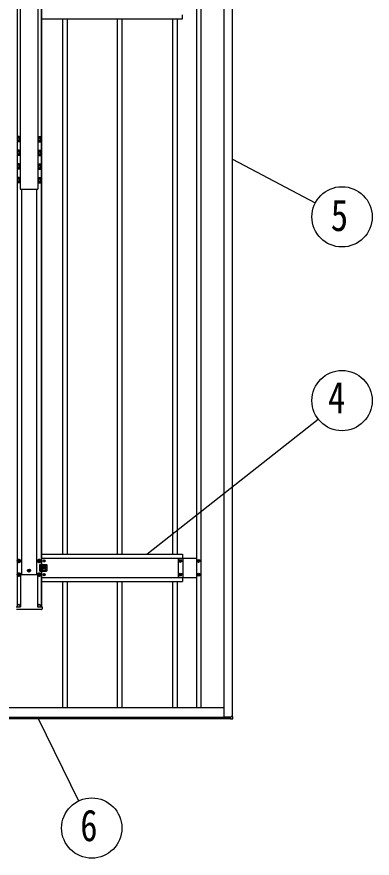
# Model space of a CAD drawing. Units: millimetres, scale not verified. Extents: x -14718 to 14718, y -10395 to 10395.
# Drawn here: x -8605 to -7309, y -3483 to -412 of the extents above; entities that cross this region are included whole.
import ezdxf
from ezdxf.enums import TextEntityAlignment as Align

# ---------------------------------------------------------------- set-up
doc = ezdxf.new("R2010")
doc.units = ezdxf.units.MM
doc.header["$LTSCALE"] = 40
for name, color, linetype in [('0-4_YKK_13', 4, 'Continuous'), ('0-5_YKK_A1', 4, 'Continuous'), ('0-6_YKK_D', 6, 'Continuous')]:
    doc.layers.add(name, color=color, linetype=linetype)
doc.styles.add('ＭＳ ゴシック', font='')
doc.styles.get('ＭＳ ゴシック').set_extended_font_data('MS Gothic')

msp = doc.modelspace()

# ---------------------------------------------------------------- linework, layer by layer
at = {"layer": '0-4_YKK_13'}
for p, q in [((-8603.43, -849.75), (-8602.67, -848.43)), ((-8603.43, -849.75), (-8603.43, -866.75)), ((-8596.43, -848.43), (-8602.67, -848.43)), ((-8596.43, -853.34), (-8602.67, -853.34)), ((-8596.43, -848.43), (-8596.43, -868.06)), ((-8594.63, -849.65), (-8596.43, -849.65)), ((-8525.63, -849.65), (-8527.43, -849.65)), ((-8525.63, -848.43), (-8519.39, -848.43)), ((-8525.63, -868.06), (-8525.63, -848.43)), ((-8525.63, -853.34), (-8519.39, -853.34)), ((-8518.63, -849.75), (-8519.39, -848.43)), ((-8518.63, -866.75), (-8518.63, -849.75)), ((-8603.43, -866.75), (-8602.67, -868.06)), ((-8596.43, -863.15), (-8602.67, -863.15)), ((-8596.43, -868.06), (-8602.67, -868.06)), ((-8596.43, -866.85), (-8594.63, -866.85)), ((-8527.43, -866.85), (-8525.63, -866.85)), ((-8525.63, -863.15), (-8519.39, -863.15)), ((-8525.63, -868.06), (-8519.39, -868.06)), ((-8518.63, -866.75), (-8519.39, -868.06)), ((-8603.43, -899.63), (-8602.67, -898.31)), ((-8603.43, -899.63), (-8603.43, -916.63)), ((-8603.43, -916.63), (-8602.67, -917.94)), ((-8596.43, -898.31), (-8602.67, -898.31)), ((-8596.43, -903.22), (-8602.67, -903.22)), ((-8596.43, -913.03), (-8602.67, -913.03)), ((-8596.43, -917.94), (-8602.67, -917.94)), ((-8596.43, -898.31), (-8596.43, -917.94)), ((-8594.63, -899.53), (-8596.43, -899.53)), ((-8596.43, -916.73), (-8594.63, -916.73)), ((-8525.63, -899.53), (-8527.43, -899.53)), ((-8527.43, -916.73), (-8525.63, -916.73)), ((-8525.63, -898.31), (-8519.39, -898.31)), ((-8525.63, -917.94), (-8525.63, -898.31)), ((-8525.63, -903.22), (-8519.39, -903.22)), ((-8525.63, -913.03), (-8519.39, -913.03)), ((-8525.63, -917.94), (-8519.39, -917.94)), ((-8518.63, -899.63), (-8519.39, -898.31)), ((-8518.63, -916.63), (-8519.39, -917.94)), ((-8518.63, -916.63), (-8518.63, -899.63)), ((-8603.43, -949.5), (-8602.67, -948.19)), ((-8603.43, -949.5), (-8603.43, -966.5)), ((-8596.43, -948.19), (-8602.67, -948.19)), ((-8596.43, -948.19), (-8596.43, -967.82)), ((-8594.63, -949.4), (-8596.43, -949.4)), ((-8525.63, -949.4), (-8527.43, -949.4)), ((-8525.63, -948.19), (-8519.39, -948.19)), ((-8525.63, -967.82), (-8525.63, -948.19)), ((-8518.63, -949.5), (-8519.39, -948.19)), ((-8518.63, -966.5), (-8518.63, -949.5)), ((-8603.43, -966.5), (-8602.67, -967.82)), ((-8596.43, -953.1), (-8602.67, -953.1)), ((-8596.43, -962.91), (-8602.67, -962.91)), ((-8596.43, -967.82), (-8602.67, -967.82)), ((-8596.43, -966.6), (-8594.63, -966.6)), ((-8527.43, -966.6), (-8525.63, -966.6)), ((-8525.63, -953.1), (-8519.39, -953.1)), ((-8525.63, -962.91), (-8519.39, -962.91)), ((-8525.63, -967.82), (-8519.39, -967.82)), ((-8518.63, -966.5), (-8519.39, -967.82)), ((-8603.43, -999.38), (-8602.67, -998.07)), ((-8603.43, -999.38), (-8603.43, -1016.38)), ((-8596.43, -998.07), (-8602.67, -998.07)), ((-8596.43, -1002.97), (-8602.67, -1002.97)), ((-8596.43, -1012.79), (-8602.67, -1012.79)), ((-8596.43, -998.07), (-8596.43, -1017.7)), ((-8594.63, -999.28), (-8596.43, -999.28)), ((-8525.63, -999.28), (-8527.43, -999.28)), ((-8525.63, -998.07), (-8519.39, -998.07)), ((-8525.63, -1017.7), (-8525.63, -998.07)), ((-8525.63, -1002.97), (-8519.39, -1002.97)), ((-8525.63, -1012.79), (-8519.39, -1012.79)), ((-8518.63, -999.38), (-8519.39, -998.07)), ((-8518.63, -1016.38), (-8518.63, -999.38)), ((-8603.43, -1016.38), (-8602.67, -1017.7)), ((-8596.43, -1017.7), (-8602.67, -1017.7)), ((-8596.43, -1016.48), (-8594.63, -1016.48)), ((-8527.43, -1016.48), (-8525.63, -1016.48)), ((-8525.63, -1017.7), (-8519.39, -1017.7)), ((-8518.63, -1016.38), (-8519.39, -1017.7)), ((-8600.31, -2397.5), (-8601.03, -2397.5)), ((-8595.75, -2399.02), (-8595.03, -2399.02)), ((-8526.31, -2397.5), (-8527.03, -2397.5)), ((-8521.75, -2399.02), (-8521.03, -2399.02)), ((-8521.03, -2411.26), (-8507.99, -2411.26)), ((-8521.03, -2435.26), (-8521.03, -2411.26)), ((-8519.53, -2411.26), (-8519.53, -2435.26)), ((-8516.03, -2415.76), (-8516.03, -2416.76)), ((-8514.03, -2413.76), (-8502.03, -2413.76)), ((-8502.03, -2418.76), (-8514.03, -2418.76)), ((-8512.53, -2413.76), (-8512.53, -2411.26)), ((-8512.53, -2427.76), (-8512.53, -2418.76)), ((-8511.53, -2414.76), (-8511.53, -2417.76)), ((-8507.07, -2411.26), (-8497.03, -2411.26)), ((-8505.62, -2397.03), (-8505.62, -2396.21)), ((-8505.62, -2422.03), (-8505.62, -2421.21)), ((-8500.03, -2415.76), (-8500.03, -2416.76)), ((-8495.03, -2433.26), (-8495.03, -2413.26)), ((-8009.51, -2396.82), (-8009.51, -2395.86)), ((-7943.51, -2396.82), (-7943.51, -2395.86)), ((-8600.31, -2447.5), (-8601.03, -2447.5)), ((-8595.75, -2449.02), (-8595.03, -2449.02)), ((-8592.28, -2442.93), (-8592.28, -2566.14)), ((-8591.92, -2442.78), (-8592.27, -2442.78)), ((-8591.92, -2442.78), (-8591.42, -2442.78)), ((-8591.42, -2442.78), (-8589.38, -2442.78)), ((-8589.07, -2448.11), (-8589.38, -2442.78)), ((-8560.55, -2431.84), (-8560.55, -2430.88)), ((-8532.68, -2442.78), (-8530.64, -2442.78)), ((-8530.64, -2442.78), (-8530.14, -2442.78)), ((-8530.14, -2442.78), (-8529.79, -2442.78)), ((-8529.78, -2442.93), (-8529.78, -2566.14)), ((-8526.31, -2447.5), (-8527.03, -2447.5)), ((-8521.75, -2449.02), (-8521.03, -2449.02)), ((-8521.03, -2435.26), (-8507.99, -2435.26)), ((-8516.03, -2430.76), (-8516.03, -2429.76)), ((-8502.03, -2427.76), (-8514.03, -2427.76)), ((-8514.03, -2432.76), (-8502.03, -2432.76)), ((-8512.53, -2435.26), (-8512.53, -2432.76)), ((-8511.53, -2431.76), (-8511.53, -2428.76)), ((-8507.07, -2435.26), (-8497.03, -2435.26)), ((-8505.62, -2447.03), (-8505.62, -2446.21)), ((-8500.03, -2430.76), (-8500.03, -2429.76)), ((-8009.51, -2446.82), (-8009.51, -2445.86)), ((-7943.51, -2446.82), (-7943.51, -2445.86)), ((-8608.4, -2566.28), (-8593.39, -2566.28)), ((-8592.86, -2575.78), (-8606.44, -2575.78)), ((-8602.53, -2566.28), (-8602.53, -2562.28)), ((-8593.53, -2566.28), (-8593.53, -2562.28)), ((-8593.39, -2566.28), (-8592.39, -2566.28)), ((-8591.37, -2575.78), (-8592.86, -2575.78)), ((-8592.29, -2566.28), (-8592.39, -2566.28)), ((-8590.99, -2575.78), (-8591.37, -2575.78)), ((-8531.07, -2575.78), (-8590.99, -2575.78)), ((-8530.69, -2575.78), (-8531.07, -2575.78)), ((-8529.19, -2575.78), (-8530.69, -2575.78)), ((-8529.77, -2566.28), (-8529.67, -2566.28)), ((-8529.67, -2566.28), (-8528.67, -2566.28)), ((-8515.62, -2575.78), (-8529.19, -2575.78)), ((-8528.67, -2566.28), (-8513.66, -2566.28)), ((-8528.53, -2566.28), (-8528.53, -2562.28)), ((-8519.53, -2566.28), (-8519.53, -2562.28)), ((-8513.66, -2566.28), (-8513.16, -2566.28)), ((-8513.16, -2566.28), (-8513.62, -2573.9)), ((-7825.53, -2968.37), (-7825.53, -2974.27)), ((-7825.53, -2974.27), (-7825.53, -2974.77)), ((-7825.53, -2974.77), (-7818, -2974.31)), ((-7824.03, -2966.57), (-7824.03, -2967.77)), ((-7823.71, -2966.57), (-7824.03, -2966.57)), ((-7818, -2966.57), (-7823.71, -2966.57))]:
    msp.add_line(p, q, dxfattribs=at)
for points in [[(-8593.03, -869.25), (-8593.03, -847.25), (-8594.63, -847.25), (-8594.63, -869.25)], [(-8529.03, -847.25), (-8529.03, -869.25), (-8527.43, -869.25), (-8527.43, -847.25)], [(-8593.03, -919.13), (-8593.03, -897.13), (-8594.63, -897.13), (-8594.63, -919.13)], [(-8529.03, -897.13), (-8529.03, -919.13), (-8527.43, -919.13), (-8527.43, -897.13)], [(-8593.03, -969), (-8593.03, -947), (-8594.63, -947), (-8594.63, -969)], [(-8529.03, -947), (-8529.03, -969), (-8527.43, -969), (-8527.43, -947)], [(-8593.03, -1018.88), (-8593.03, -996.88), (-8594.63, -996.88), (-8594.63, -1018.88)], [(-8529.03, -996.88), (-8529.03, -1018.88), (-8527.43, -1018.88), (-8527.43, -996.88)], [(-8598.03, -2392.49), (-8603.03, -2395.38), (-8603.03, -2401.15), (-8598.03, -2404.04), (-8593.03, -2401.15), (-8593.03, -2395.38)], [(-8524.03, -2392.49), (-8529.03, -2395.38), (-8529.03, -2401.15), (-8524.03, -2404.04), (-8519.03, -2401.15), (-8519.03, -2395.38)], [(-8598.03, -2442.49), (-8603.03, -2445.38), (-8603.03, -2451.15), (-8598.03, -2454.04), (-8593.03, -2451.15), (-8593.03, -2445.38)], [(-8524.03, -2442.49), (-8529.03, -2445.38), (-8529.03, -2451.15), (-8524.03, -2454.04), (-8519.03, -2451.15), (-8519.03, -2445.38)]]:
    msp.add_lwpolyline(points, close=True, dxfattribs=at)
for points in [[(-8597.27, -2395.98), (-8597.27, -2395.26), (-8598.79, -2395.26), (-8598.79, -2395.98)], [(-8523.27, -2395.98), (-8523.27, -2395.26), (-8524.79, -2395.26), (-8524.79, -2395.98)], [(-8601.03, -2397.5), (-8601.03, -2399.02), (-8600.31, -2399.02)], [(-8598.79, -2400.54), (-8598.79, -2401.26), (-8597.27, -2401.26), (-8597.27, -2400.54)], [(-8595.03, -2399.02), (-8595.03, -2397.5), (-8595.75, -2397.5)], [(-8527.03, -2397.5), (-8527.03, -2399.02), (-8526.31, -2399.02)], [(-8524.79, -2400.54), (-8524.79, -2401.26), (-8523.27, -2401.26), (-8523.27, -2400.54)], [(-8521.03, -2399.02), (-8521.03, -2397.5), (-8521.75, -2397.5)], [(-8507.26, -2397.85), (-8508.08, -2397.85), (-8508.08, -2398.67), (-8507.26, -2398.67)], [(-8507.26, -2422.85), (-8508.08, -2422.85), (-8508.08, -2423.67), (-8507.26, -2423.67)], [(-8505.62, -2396.21), (-8506.44, -2396.21), (-8506.44, -2397.03)], [(-8506.44, -2399.49), (-8506.44, -2400.31), (-8505.62, -2400.31), (-8505.62, -2399.49)], [(-8505.62, -2421.21), (-8506.44, -2421.21), (-8506.44, -2422.03)], [(-8506.44, -2424.49), (-8506.44, -2425.31), (-8505.62, -2425.31), (-8505.62, -2424.49)], [(-8504.8, -2398.67), (-8503.98, -2398.67), (-8503.98, -2397.85), (-8504.8, -2397.85)], [(-8504.8, -2423.67), (-8503.98, -2423.67), (-8503.98, -2422.85), (-8504.8, -2422.85)], [(-8010.47, -2398.74), (-8011.43, -2398.74), (-8011.43, -2397.78), (-8010.47, -2397.78)], [(-8009.51, -2395.86), (-8008.55, -2395.86), (-8008.55, -2396.82)], [(-8008.55, -2399.7), (-8008.55, -2400.66), (-8009.51, -2400.66), (-8009.51, -2399.7)], [(-8007.59, -2397.78), (-8006.63, -2397.78), (-8006.63, -2398.74), (-8007.59, -2398.74)], [(-7944.47, -2398.74), (-7945.43, -2398.74), (-7945.43, -2397.78), (-7944.47, -2397.78)], [(-7943.51, -2395.86), (-7942.55, -2395.86), (-7942.55, -2396.82)], [(-7942.55, -2399.7), (-7942.55, -2400.66), (-7943.51, -2400.66), (-7943.51, -2399.7)], [(-7941.59, -2397.78), (-7940.63, -2397.78), (-7940.63, -2398.74), (-7941.59, -2398.74)], [(-8601.03, -2447.5), (-8601.03, -2449.02), (-8600.31, -2449.02)], [(-8597.27, -2445.98), (-8597.27, -2445.26), (-8598.79, -2445.26), (-8598.79, -2445.98)], [(-8598.79, -2450.54), (-8598.79, -2451.26), (-8597.27, -2451.26), (-8597.27, -2450.54)], [(-8595.03, -2449.02), (-8595.03, -2447.5), (-8595.75, -2447.5)], [(-8589.07, -2448.11), (-8532.99, -2448.11), (-8532.68, -2442.78)], [(-8562.47, -2432.8), (-8563.43, -2432.8), (-8563.43, -2433.76), (-8562.47, -2433.76)], [(-8560.55, -2430.88), (-8561.51, -2430.88), (-8561.51, -2431.84)], [(-8561.51, -2434.72), (-8561.51, -2435.68), (-8560.55, -2435.68), (-8560.55, -2434.72)], [(-8559.59, -2433.76), (-8558.63, -2433.76), (-8558.63, -2432.8), (-8559.59, -2432.8)], [(-8527.03, -2447.5), (-8527.03, -2449.02), (-8526.31, -2449.02)], [(-8523.27, -2445.98), (-8523.27, -2445.26), (-8524.79, -2445.26), (-8524.79, -2445.98)], [(-8524.79, -2450.54), (-8524.79, -2451.26), (-8523.27, -2451.26), (-8523.27, -2450.54)], [(-8521.03, -2449.02), (-8521.03, -2447.5), (-8521.75, -2447.5)], [(-8507.26, -2447.85), (-8508.08, -2447.85), (-8508.08, -2448.67), (-8507.26, -2448.67)], [(-8505.62, -2446.21), (-8506.44, -2446.21), (-8506.44, -2447.03)], [(-8506.44, -2449.49), (-8506.44, -2450.31), (-8505.62, -2450.31), (-8505.62, -2449.49)], [(-8504.8, -2448.67), (-8503.98, -2448.67), (-8503.98, -2447.85), (-8504.8, -2447.85)], [(-8010.47, -2448.74), (-8011.43, -2448.74), (-8011.43, -2447.78), (-8010.47, -2447.78)], [(-8009.51, -2445.86), (-8008.55, -2445.86), (-8008.55, -2446.82)], [(-8008.55, -2449.7), (-8008.55, -2450.66), (-8009.51, -2450.66), (-8009.51, -2449.7)], [(-8007.59, -2447.78), (-8006.63, -2447.78), (-8006.63, -2448.74), (-8007.59, -2448.74)], [(-7944.47, -2448.74), (-7945.43, -2448.74), (-7945.43, -2447.78), (-7944.47, -2447.78)], [(-7943.51, -2445.86), (-7942.55, -2445.86), (-7942.55, -2446.82)], [(-7942.55, -2449.7), (-7942.55, -2450.66), (-7943.51, -2450.66), (-7943.51, -2449.7)], [(-7941.59, -2447.78), (-7940.63, -2447.78), (-7940.63, -2448.74), (-7941.59, -2448.74)], [(-7824.33, -2968.07), (-7825.53, -2968.07), (-7825.53, -2968.37)], [(-7817.53, -2973.81), (-7817.53, -2966.57), (-7818, -2966.57)]]:
    msp.add_lwpolyline(points, dxfattribs=at)
for centre, radius in [((-8598.03, -2398.26), 6.25), ((-8598.03, -2398.26), 5), ((-8524.03, -2398.26), 6.25), ((-8524.03, -2398.26), 5), ((-8506.03, -2398.26), 3.75), ((-8009.03, -2398.26), 5.3), ((-7943.03, -2398.26), 5.3), ((-8506.03, -2423.26), 3.75), ((-8499.03, -2423.26), 1.65), ((-8598.03, -2448.26), 6.25), ((-8598.03, -2448.26), 5), ((-8561.03, -2433.28), 5.3), ((-8524.03, -2448.26), 6.25), ((-8524.03, -2448.26), 5), ((-8506.03, -2448.26), 3.75), ((-8009.03, -2448.26), 5.3), ((-7943.03, -2448.26), 5.3)]:
    msp.add_circle(centre, radius, dxfattribs=at)
for centre, radius, start, end in [((-8587.19, -858.25), 16.24, 162.41205, 197.58795), ((-8599.08, -850.89), 4.34, 145.61575, 214.38425), ((-8534.87, -858.25), 16.24, 342.41205, 17.58795), ((-8522.97, -850.89), 4.34, 325.61575, 34.38425), ((-8599.08, -865.61), 4.34, 145.61575, 214.38425), ((-8522.97, -865.61), 4.34, 325.61575, 34.38425), ((-8587.19, -908.13), 16.24, 162.41205, 197.58795), ((-8599.08, -900.76), 4.34, 145.61575, 214.38425), ((-8599.08, -915.49), 4.34, 145.61575, 214.38425), ((-8534.87, -908.13), 16.24, 342.41205, 17.58795), ((-8522.97, -900.76), 4.34, 325.61575, 34.38425), ((-8522.97, -915.49), 4.34, 325.61575, 34.38425), ((-8599.08, -950.64), 4.34, 145.61575, 214.38425), ((-8522.97, -950.64), 4.34, 325.61575, 34.38425), ((-8587.19, -958), 16.24, 162.41205, 197.58795), ((-8599.08, -965.36), 4.34, 145.61575, 214.38425), ((-8534.87, -958), 16.24, 342.41205, 17.58795), ((-8522.97, -965.36), 4.34, 325.61575, 34.38425), ((-8587.19, -1007.88), 16.24, 162.41205, 197.58795), ((-8599.08, -1000.52), 4.34, 145.61575, 214.38425), ((-8599.08, -1015.24), 4.34, 145.61575, 214.38425), ((-8534.87, -1007.88), 16.24, 342.41205, 17.58795), ((-8522.97, -1000.52), 4.34, 325.61575, 34.38425), ((-8522.97, -1015.24), 4.34, 325.61575, 34.38425), ((-8598.03, -2398.26), 5.58, 93.74848, 146.25152), ((-8598.03, -2398.26), 5.58, 33.74848, 86.25152), ((-8524.03, -2398.26), 5.58, 93.74848, 146.25152), ((-8524.03, -2398.26), 5.58, 33.74848, 86.25152), ((-8598.03, -2398.26), 5.58, 153.74848, 206.25152), ((-8598.03, -2398.26), 5.58, 213.74848, 266.25152), ((-8600.31, -2395.98), 1.52, 270, 0), ((-8600.31, -2400.54), 1.52, 0, 90), ((-8598.03, -2398.26), 5.58, 273.74848, 326.25152), ((-8595.75, -2395.98), 1.52, 180, 270), ((-8595.75, -2400.54), 1.52, 90, 180), ((-8598.03, -2398.26), 5.58, 333.74848, 26.25152), ((-8524.03, -2398.26), 5.58, 153.74848, 206.25152), ((-8524.03, -2398.26), 5.58, 213.74848, 266.25152), ((-8526.31, -2395.98), 1.52, 270, 0), ((-8526.31, -2400.54), 1.52, 0, 90), ((-8524.03, -2398.26), 5.58, 273.74848, 326.25152), ((-8521.75, -2395.98), 1.52, 180, 270), ((-8521.75, -2400.54), 1.52, 90, 180), ((-8524.03, -2398.26), 5.58, 333.74848, 26.25152), ((-8514.03, -2415.76), 2, 90, 180), ((-8514.03, -2416.76), 2, 180, 270), ((-8512.53, -2414.76), 1, 0, 90), ((-8512.53, -2417.76), 1, 270, 0), ((-8507.53, -2411.06), 0.5, 203.57818, 336.42182), ((-8507.26, -2397.03), 0.82, 270, 0), ((-8507.26, -2399.49), 0.82, 0, 90), ((-8507.26, -2422.03), 0.82, 270, 0), ((-8507.26, -2424.49), 0.82, 0, 90), ((-8504.8, -2397.03), 0.82, 180, 270), ((-8504.8, -2399.49), 0.82, 90, 180), ((-8504.8, -2422.03), 0.82, 180, 270), ((-8504.8, -2424.49), 0.82, 90, 180), ((-8502.03, -2415.76), 2, 0, 90), ((-8502.03, -2416.76), 2, 270, 0), ((-8497.03, -2413.26), 2, 0, 90), ((-8010.47, -2396.82), 0.96, 270, 0), ((-8010.47, -2399.7), 0.96, 0, 90), ((-8007.59, -2396.82), 0.96, 180, 270), ((-8007.59, -2399.7), 0.96, 90, 180), ((-7944.47, -2396.82), 0.96, 270, 0), ((-7944.47, -2399.7), 0.96, 0, 90), ((-7941.59, -2396.82), 0.96, 180, 270), ((-7941.59, -2399.7), 0.96, 90, 180), ((-8598.03, -2448.26), 5.58, 153.74848, 206.25152), ((-8598.03, -2448.26), 5.58, 93.74848, 146.25152), ((-8598.03, -2448.26), 5.58, 213.74848, 266.25152), ((-8600.31, -2445.98), 1.52, 270, 0), ((-8600.31, -2450.54), 1.52, 0, 90), ((-8598.03, -2448.26), 5.58, 33.74848, 86.25152), ((-8598.03, -2448.26), 5.58, 273.74848, 326.25152), ((-8595.75, -2445.98), 1.52, 180, 270), ((-8595.75, -2450.54), 1.52, 90, 180), ((-8598.03, -2448.26), 5.58, 333.74848, 26.25152), ((-8562.47, -2431.84), 0.96, 270, 0), ((-8562.47, -2434.72), 0.96, 0, 90), ((-8559.59, -2431.84), 0.96, 180, 270), ((-8559.59, -2434.72), 0.96, 90, 180), ((-8524.03, -2448.26), 5.58, 153.74848, 206.25152), ((-8524.03, -2448.26), 5.58, 93.74848, 146.25152), ((-8524.03, -2448.26), 5.58, 213.74848, 266.25152), ((-8526.31, -2445.98), 1.52, 270, 0), ((-8526.31, -2450.54), 1.52, 0, 90), ((-8524.03, -2448.26), 5.58, 33.74848, 86.25152), ((-8524.03, -2448.26), 5.58, 273.74848, 326.25152), ((-8521.75, -2445.98), 1.52, 180, 270), ((-8521.75, -2450.54), 1.52, 90, 180), ((-8524.03, -2448.26), 5.58, 333.74848, 26.25152), ((-8514.03, -2429.76), 2, 90, 180), ((-8514.03, -2430.76), 2, 180, 270), ((-8512.53, -2428.76), 1, 0, 90), ((-8512.53, -2431.76), 1, 270, 0), ((-8507.53, -2435.46), 0.5, 23.57818, 156.42182), ((-8507.26, -2447.03), 0.82, 270, 0), ((-8507.26, -2449.49), 0.82, 0, 90), ((-8504.8, -2447.03), 0.82, 180, 270), ((-8504.8, -2449.49), 0.82, 90, 180), ((-8502.03, -2429.76), 2, 0, 90), ((-8502.03, -2430.76), 2, 270, 0), ((-8497.03, -2433.26), 2, 270, 0), ((-8010.47, -2446.82), 0.96, 270, 0), ((-8010.47, -2449.7), 0.96, 0, 90), ((-8007.59, -2446.82), 0.96, 180, 270), ((-8007.59, -2449.7), 0.96, 90, 180), ((-7944.47, -2446.82), 0.96, 270, 0), ((-7944.47, -2449.7), 0.96, 0, 90), ((-7941.59, -2446.82), 0.96, 180, 270), ((-7941.59, -2449.7), 0.96, 90, 180), ((-8598.03, -2562.28), 4.5, 90, 180), ((-8598.03, -2562.28), 4.5, 0, 90), ((-8524.03, -2562.28), 4.5, 90, 180), ((-8524.03, -2562.28), 4.5, 0, 90), ((-8515.62, -2573.78), 2, 270, 356.5), ((-7824.33, -2967.77), 0.3, 270, 0), ((-7818.03, -2973.81), 0.5, 273.5, 0)]:
    msp.add_arc(centre, radius, start, end, dxfattribs=at)
for centre, major_axis, start_param, end_param in [((-8592.23, -2443.28), (0.031, -0.5), 3.1377656, 3.9231638), ((-8529.82, -2443.28), (-0.031, -0.5), 2.3600215, 3.1454197), ((-8592.32, -2565.78), (0.031, -0.5), 6.2793582, 7.0647564), ((-8529.73, -2565.78), (-0.031, -0.5), 5.5016142, 6.2870124)]:
    msp.add_ellipse(centre, major_axis=major_axis, ratio=0.061627, start_param=start_param, end_param=end_param, dxfattribs=at)
at = {"layer": '0-5_YKK_A1'}
for p, q in [((-8604.83, 2223.74), (-8604.83, -2566.28)), ((-8593.03, 2223.74), (-8593.03, -1041.15)), ((-8529.03, 2223.74), (-8529.03, -1041.15)), ((-7849.03, -2967.76), (-7849.03, 2229.49)), ((-7819.03, -2966.57), (-7819.03, 2228.3)), ((-7950.03, 2194.99), (-7950.03, -2933.26)), ((-7934.03, 2194.99), (-7934.03, -2933.26)), ((-8517.23, -381.14), (-8517.23, -2411.26)), ((-8516.03, -381.14), (-8516.03, -2411.26)), ((-8516.03, -419.14), (-8001.03, -419.14)), ((-8438.03, -2373.26), (-8438.03, -419.14)), ((-8421.03, -2373.26), (-8421.03, -419.14)), ((-8238.03, -2373.26), (-8238.03, -419.14)), ((-8221.03, -2373.26), (-8221.03, -419.14)), ((-8038.03, -419.14), (-8038.03, -2373.26)), ((-8021.03, -419.14), (-8021.03, -2373.26)), ((-8001.03, -419.14), (-8001.03, -404.64)), ((-8593.03, -1041.15), (-8529.03, -1041.15)), ((-8588.53, -1041.15), (-8588.53, -2448.11)), ((-8533.53, -1041.15), (-8533.53, -2448.11)), ((-8516.03, -2388.26), (-8016.03, -2388.26)), ((-8016.03, -2458.76), (-8016.03, -2387.76)), ((-8016.03, -2387.76), (-7950.03, -2387.76)), ((-7998.53, -2458.76), (-7998.53, -2387.76)), ((-8517.23, -2435.26), (-8517.23, -2566.28)), ((-8516.03, -2435.26), (-8516.03, -2566.28)), ((-8516.03, -2458.26), (-8016.03, -2458.26)), ((-8516.03, -2473.26), (-8001.03, -2473.26)), ((-8438.03, -2933.26), (-8438.03, -2473.26)), ((-8421.03, -2933.26), (-8421.03, -2473.26)), ((-8238.03, -2933.26), (-8238.03, -2473.26)), ((-8221.03, -2933.26), (-8221.03, -2473.26)), ((-8038.03, -2473.26), (-8038.03, -2933.26)), ((-8021.03, -2473.26), (-8021.03, -2933.26)), ((-8016.03, -2458.76), (-7950.03, -2458.76)), ((-8001.03, -2458.76), (-8001.03, -2473.26)), ((-10799.03, -2933.26), (-7849.03, -2933.26)), ((-10822.53, -2968.26), (-7825.53, -2968.26)), ((-10822.53, -2973.26), (-7825.53, -2973.26)), ((-7849.03, -2967.76), (-7824.03, -2967.76)), ((-7824.53, -2967.76), (-7824.53, -2968.07))]:
    msp.add_line(p, q, dxfattribs=at)
msp.add_lwpolyline([(-8516.03, -2373.26), (-8001.03, -2373.26), (-8001.03, -2387.76)], dxfattribs=at)
for centre in [(-8598.03, -2561.78), (-8524.03, -2561.78)]:
    msp.add_circle(centre, 5, dxfattribs=at)
at = {"layer": '0-6_YKK_D'}
for p, q in [((-7818.86, -931.98), (-7516.41, -1090.88)), ((-8131.18, -2373.26), (-7505.48, -1881.02)), ((-8527.98, -2973.26), (-8380.39, -3274.48))]:
    msp.add_line(p, q, dxfattribs=at)
for centre in [(-7419.03, -1142.04), (-7419.03, -1813.01), (-8331.99, -3373.26)]:
    msp.add_circle(centre, 110, dxfattribs=at)

# ---------------------------------------------------------------- texts
at = {"layer": '0-6_YKK_D', "style": 'ＭＳ ゴシック', "width": 0.8}
for s, p in [('5', (-7459.89, -1228.44)), ('4', (-7470.15, -1894.04)), ('6', (-8373.99, -3455.9))]:
    msp.add_text(s, height=115.5, dxfattribs=at).set_placement(p, align=Align.BOTTOM_LEFT)

doc.saveas('drawing.dxf')
